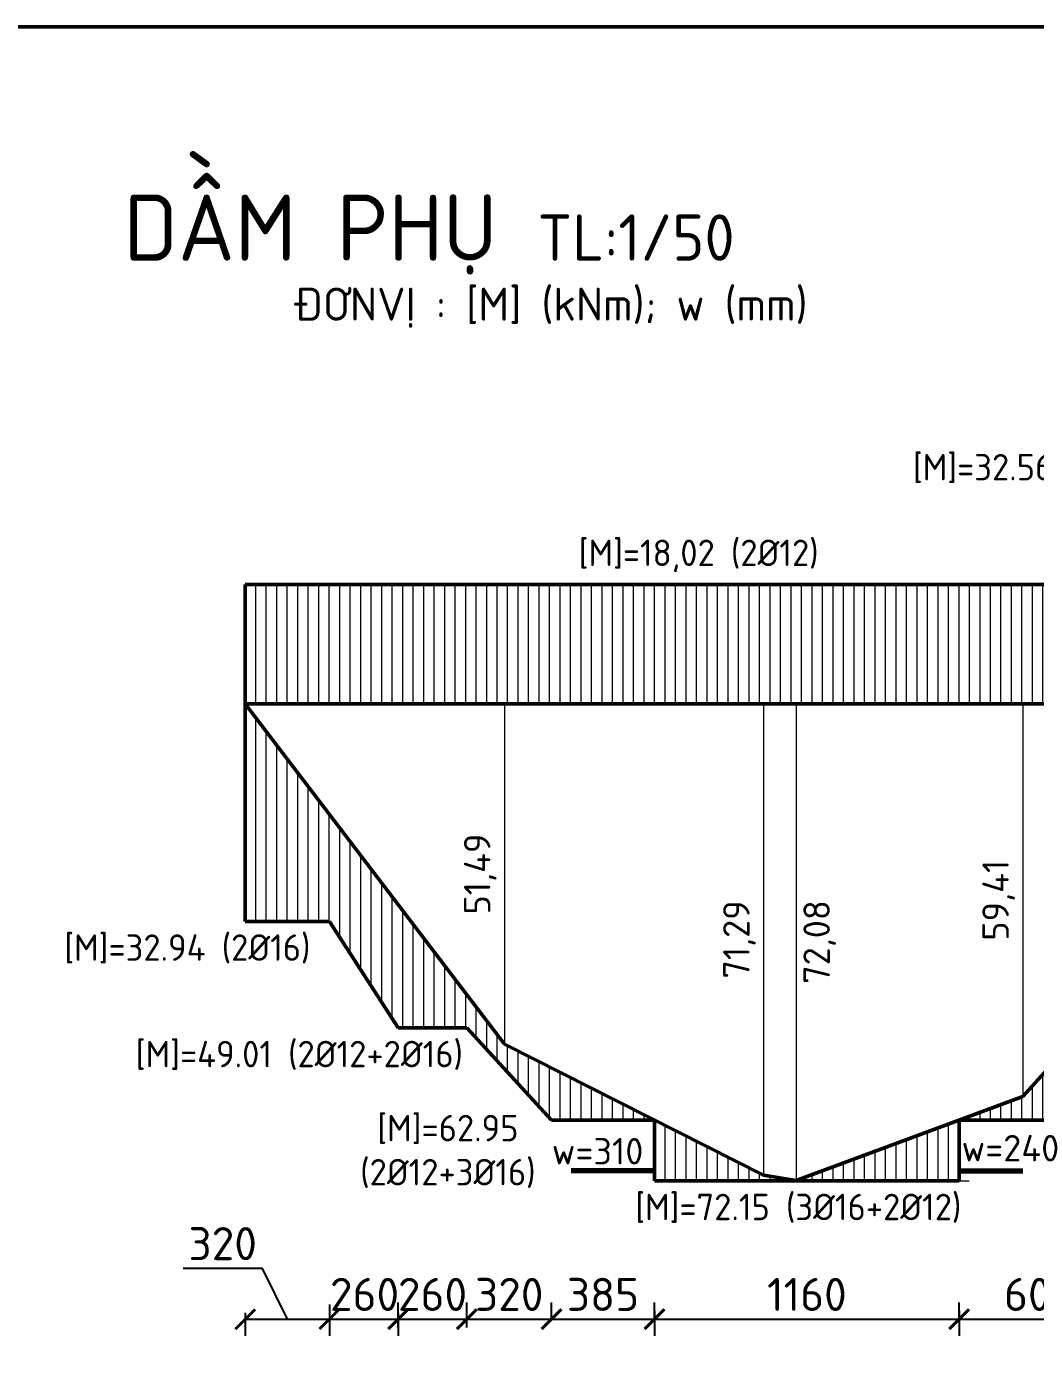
# Model space of a CAD drawing. Header units: millimetres. Extents: x 0 to 4970, y -594 to 1412.
# Drawn here: x 337.1 to 413.3, y 482.2 to 584 of the extents above; entities that cross this region are included whole.
import ezdxf

# ---------------------------------------------------------------- set-up
doc = ezdxf.new("R2010")
doc.units = ezdxf.units.MM
doc.header["$LTSCALE"] = 0.35
doc.header["$PDMODE"] = 3
doc.layers.get('0').update_dxf_attribs({"lineweight": 50})
for name, color, linetype, lineweight in [('Cotthepcat', 3, 'Continuous', 70), ('DuongBaoBieuDo', 2, 'Continuous', 50), ('Kich Thuoc', 1, 'Continuous', 20), ('Ky Hieu', 4, 'Continuous', 20), ('Text', 40, 'Continuous', 20)]:
    doc.layers.add(name, color=color, linetype=linetype, lineweight=lineweight)
doc.styles.get("Standard").update_dxf_attribs({"font": 'isocpeur.ttf'})
doc.styles.add('VN', font='')
doc.styles.get('VN').set_extended_font_data('TCVN 7284')
doc.dimstyles.new('Dim50', dxfattribs={"dimtxt": 2.5, "dimasz": 1.5, "dimexe": 1.25, "dimexo": 0.625, "dimtad": 1, "dimlfac": 50, "dimtxsty": 'Standard', "dimblk": 'ARCHTICK', "dimcen": 2.5, "dimadec": 0, "dimazin": 0, "dimtfac": 1, "dimtmove": 0, "dimatfit": 3, "dimfxl": 1, "dimarcsym": 0})
doc.dimstyles.new('Dim50KT', dxfattribs={"dimtxt": 2.5, "dimasz": 1.5, "dimexe": 1.25, "dimexo": 0.625, "dimtad": 1, "dimlfac": 50, "dimtxsty": 'Standard', "dimblk": 'ARCHTICK', "dimcen": 2.5, "dimse1": 1, "dimse2": 1, "dimsd1": 1, "dimsd2": 1, "dimadec": 0, "dimazin": 0, "dimtfac": 1, "dimtmove": 0, "dimatfit": 3, "dimfxl": 1, "dimarcsym": 0})
doc.dimstyles.new('DimBDB2', dxfattribs={"dimtxt": 2, "dimasz": 1.5, "dimexe": 1.25, "dimexo": 0.625, "dimtad": 1, "dimlfac": 2, "dimtxsty": 'Standard', "dimblk": 'ARCHTICK', "dimcen": 2.5, "dimse1": 1, "dimse2": 1, "dimsd1": 1, "dimsd2": 1, "dimadec": 0, "dimazin": 0, "dimtfac": 1, "dimtmove": 0, "dimatfit": 3, "dimfxl": 1, "dimarcsym": 0})
pattern_1 = [(90, (-2620.5939, 52.74855), (-0.79375, 5e-17), [])]

# ---------------------------------------------------------------- blocks, each defined once
blk = doc.blocks.new('*D1540')
at = {"layer": 'Defpoints', "color": 0}
for p in [(373.19, 532.82), (373.19, 507.07), (373.19, 507.07)]:
    blk.add_point(p, dxfattribs=at)
at = {"layer": 'Kich Thuoc', "color": 0, "insert": (371.36, 519.94), "char_height": 2, "attachment_point": 5, "rotation": 90}
blk.add_mtext('51,49', dxfattribs=at)
blk = doc.blocks.new('_ArchTick')
at = {"color": 0, "linetype": 'ByBlock', "const_width": 0.15}
blk.add_lwpolyline([(-0.5, -0.5), (0.5, 0.5)], dxfattribs=at)
blk = doc.blocks.new('*D1541')
at = {"layer": 'Defpoints', "color": 0}
for p in [(392.79, 532.82), (392.79, 497.17), (392.79, 497.17)]:
    blk.add_point(p, dxfattribs=at)
at = {"layer": 'Kich Thuoc', "color": 0, "insert": (390.96, 514.99), "char_height": 2, "attachment_point": 5, "rotation": 90}
blk.add_mtext('71,29', dxfattribs=at)
blk = doc.blocks.new('*D1542')
at = {"layer": 'Defpoints', "color": 0}
for p in [(395.24, 532.82), (395.24, 496.78), (398.86, 496.78)]:
    blk.add_point(p, dxfattribs=at)
at = {"layer": 'Kich Thuoc', "color": 0, "insert": (397.03, 514.8), "char_height": 2, "attachment_point": 5, "rotation": 90}
blk.add_mtext('72,08', dxfattribs=at)
blk = doc.blocks.new('*D1543')
at = {"layer": 'Defpoints', "color": 0}
for p in [(412.39, 532.82), (412.39, 503.11), (412.39, 503.11)]:
    blk.add_point(p, dxfattribs=at)
at = {"layer": 'Kich Thuoc', "color": 0, "insert": (410.56, 517.96), "char_height": 2, "attachment_point": 5, "rotation": 90}
blk.add_mtext('59,41', dxfattribs=at)
blk = doc.blocks.new('*D1449')
at = {"layer": 'Defpoints', "color": 0}
for p in [(359.95, 488.02), (365.15, 487.39), (365.15, 486.28)]:
    blk.add_point(p, dxfattribs=at)
at = {"layer": 'Kich Thuoc', "color": 0, "lineweight": -2}
for p, q in [((359.95, 487.39), (359.95, 485.03)), ((365.15, 486.77), (365.15, 485.03)), ((359.95, 486.28), (365.15, 486.28))]:
    blk.add_line(p, q, dxfattribs=at)
at = {"layer": 'Kich Thuoc', "color": 0, "lineweight": -2, "xscale": 1.5, "yscale": 1.5, "zscale": 1.5, "rotation": 180}
blk.add_blockref('_ArchTick', (359.95, 486.28), dxfattribs=at)
at = {"layer": 'Kich Thuoc', "color": 0, "lineweight": -2, "xscale": 1.5, "yscale": 1.5, "zscale": 1.5}
blk.add_blockref('_ArchTick', (365.15, 486.28), dxfattribs=at)
at = {"layer": 'Kich Thuoc', "color": 0, "insert": (362.61, 488.15), "char_height": 2.5, "attachment_point": 5}
blk.add_mtext('260', dxfattribs=at)
blk = doc.blocks.new('*D1466')
at = {"layer": 'Defpoints', "color": 0}
for p in [(370.35, 486.28), (365.15, 485.03), (370.35, 485.03)]:
    blk.add_point(p, dxfattribs=at)
at = {"layer": 'Kich Thuoc', "color": 0, "lineweight": -2}
for p, q in [((365.15, 485.65), (365.15, 487.53)), ((370.35, 485.65), (370.35, 487.53)), ((365.15, 486.28), (370.35, 486.28))]:
    blk.add_line(p, q, dxfattribs=at)
at = {"layer": 'Kich Thuoc', "color": 0, "lineweight": -2, "xscale": 1.5, "yscale": 1.5, "zscale": 1.5, "rotation": 180}
blk.add_blockref('_ArchTick', (365.15, 486.28), dxfattribs=at)
at = {"layer": 'Kich Thuoc', "color": 0, "lineweight": -2, "xscale": 1.5, "yscale": 1.5, "zscale": 1.5}
blk.add_blockref('_ArchTick', (370.35, 486.28), dxfattribs=at)
at = {"layer": 'Kich Thuoc', "color": 0, "insert": (367.75, 488.15), "char_height": 2.5, "attachment_point": 5}
blk.add_mtext('260', dxfattribs=at)
blk = doc.blocks.new('*D1467')
at = {"layer": 'Defpoints', "color": 0}
for p in [(370.35, 485.65), (376.75, 486.28), (376.75, 485.65)]:
    blk.add_point(p, dxfattribs=at)
at = {"layer": 'Kich Thuoc', "color": 0, "lineweight": -2}
for p, q in [((370.35, 486.28), (370.35, 487.53)), ((376.75, 486.28), (376.75, 487.53)), ((370.35, 486.28), (376.75, 486.28))]:
    blk.add_line(p, q, dxfattribs=at)
at = {"layer": 'Kich Thuoc', "color": 0, "lineweight": -2, "xscale": 1.5, "yscale": 1.5, "zscale": 1.5, "rotation": 180}
blk.add_blockref('_ArchTick', (370.35, 486.28), dxfattribs=at)
at = {"layer": 'Kich Thuoc', "color": 0, "lineweight": -2, "xscale": 1.5, "yscale": 1.5, "zscale": 1.5}
blk.add_blockref('_ArchTick', (376.75, 486.28), dxfattribs=at)
at = {"layer": 'Kich Thuoc', "color": 0, "insert": (373.55, 488.15), "char_height": 2.5, "attachment_point": 5}
blk.add_mtext('320', dxfattribs=at)
blk = doc.blocks.new('*D1468')
at = {"layer": 'Defpoints', "color": 0}
for p in [(353.59, 487.39), (359.95, 487.03), (359.95, 486.28)]:
    blk.add_point(p, dxfattribs=at)
at = {"layer": 'Kich Thuoc', "color": 0, "lineweight": -2}
for p, q in [((354.88, 490.11), (348.88, 490.11)), ((356.77, 486.28), (354.88, 490.11)), ((353.59, 486.77), (353.59, 485.03)), ((353.59, 486.28), (359.95, 486.28)), ((359.95, 486.4), (359.95, 485.03))]:
    blk.add_line(p, q, dxfattribs=at)
at = {"layer": 'Kich Thuoc', "color": 0, "lineweight": -2, "xscale": 1.5, "yscale": 1.5, "zscale": 1.5, "rotation": 180}
blk.add_blockref('_ArchTick', (353.59, 486.28), dxfattribs=at)
at = {"layer": 'Kich Thuoc', "color": 0, "lineweight": -2, "xscale": 1.5, "yscale": 1.5, "zscale": 1.5}
blk.add_blockref('_ArchTick', (359.95, 486.28), dxfattribs=at)
at = {"layer": 'Kich Thuoc', "color": 0, "insert": (351.88, 491.99), "char_height": 2.5, "attachment_point": 5}
blk.add_mtext('320', dxfattribs=at)
blk = doc.blocks.new('*D1522')
at = {"layer": 'Defpoints', "color": 0}
for p in [(405.63, 497.59), (418.03, 497.59), (418.03, 497.59)]:
    blk.add_point(p, dxfattribs=at)
at = {"layer": 'Kich Thuoc', "color": 0, "insert": (411.45, 499.21), "char_height": 2.5, "attachment_point": 5}
blk.add_mtext('{\\H0.8x;w=240}', dxfattribs=at)
blk = doc.blocks.new('*D1523')
at = {"layer": 'Defpoints', "color": 0}
for p in [(376.93, 497.36), (383.53, 497.36), (383.53, 497.36)]:
    blk.add_point(p, dxfattribs=at)
at = {"layer": 'Kich Thuoc', "color": 0, "insert": (380.23, 498.98), "char_height": 2.5, "attachment_point": 5}
blk.add_mtext('{\\H0.8x;w=310}', dxfattribs=at)
blk = doc.blocks.new('*D1431')
at = {"layer": 'Defpoints', "color": 0}
for p in [(384.54, 487.53), (376.75, 485.65), (384.54, 486.28)]:
    blk.add_point(p, dxfattribs=at)
at = {"layer": 'Kich Thuoc', "color": 0, "lineweight": -2}
for p, q in [((376.75, 486.28), (376.75, 487.53)), ((384.54, 486.9), (384.54, 485.03)), ((376.75, 486.28), (384.54, 486.28))]:
    blk.add_line(p, q, dxfattribs=at)
at = {"layer": 'Kich Thuoc', "color": 0, "lineweight": -2, "xscale": 1.5, "yscale": 1.5, "zscale": 1.5, "rotation": 180}
blk.add_blockref('_ArchTick', (376.75, 486.28), dxfattribs=at)
at = {"layer": 'Kich Thuoc', "color": 0, "lineweight": -2, "xscale": 1.5, "yscale": 1.5, "zscale": 1.5}
blk.add_blockref('_ArchTick', (384.54, 486.28), dxfattribs=at)
at = {"layer": 'Kich Thuoc', "color": 0, "insert": (380.64, 488.15), "char_height": 2.5, "attachment_point": 5}
blk.add_mtext('385', dxfattribs=at)
blk = doc.blocks.new('*D1432')
at = {"layer": 'Defpoints', "color": 0}
for p in [(384.54, 485.65), (407.58, 486.28), (407.58, 485.65)]:
    blk.add_point(p, dxfattribs=at)
at = {"layer": 'Kich Thuoc', "color": 0, "lineweight": -2}
for p, q in [((384.54, 486.28), (384.54, 487.53)), ((407.58, 486.28), (407.58, 487.53)), ((384.54, 486.28), (407.58, 486.28))]:
    blk.add_line(p, q, dxfattribs=at)
at = {"layer": 'Kich Thuoc', "color": 0, "lineweight": -2, "xscale": 1.5, "yscale": 1.5, "zscale": 1.5, "rotation": 180}
blk.add_blockref('_ArchTick', (384.54, 486.28), dxfattribs=at)
at = {"layer": 'Kich Thuoc', "color": 0, "lineweight": -2, "xscale": 1.5, "yscale": 1.5, "zscale": 1.5}
blk.add_blockref('_ArchTick', (407.58, 486.28), dxfattribs=at)
at = {"layer": 'Kich Thuoc', "color": 0, "insert": (396.06, 488.15), "char_height": 2.5, "attachment_point": 5}
blk.add_mtext('1160', dxfattribs=at)
blk = doc.blocks.new('*D1433')
at = {"layer": 'Defpoints', "color": 0}
for p in [(407.58, 487.53), (419.69, 487.53), (419.69, 486.28)]:
    blk.add_point(p, dxfattribs=at)
at = {"layer": 'Kich Thuoc', "color": 0, "lineweight": -2}
for p, q in [((407.58, 486.9), (407.58, 485.03)), ((419.69, 486.9), (419.69, 485.03)), ((407.58, 486.28), (419.69, 486.28))]:
    blk.add_line(p, q, dxfattribs=at)
at = {"layer": 'Kich Thuoc', "color": 0, "lineweight": -2, "xscale": 1.5, "yscale": 1.5, "zscale": 1.5, "rotation": 180}
blk.add_blockref('_ArchTick', (407.58, 486.28), dxfattribs=at)
at = {"layer": 'Kich Thuoc', "color": 0, "lineweight": -2, "xscale": 1.5, "yscale": 1.5, "zscale": 1.5}
blk.add_blockref('_ArchTick', (419.69, 486.28), dxfattribs=at)
at = {"layer": 'Kich Thuoc', "color": 0, "insert": (413.64, 488.15), "char_height": 2.5, "attachment_point": 5}
blk.add_mtext('605', dxfattribs=at)

msp = doc.modelspace()

# ---------------------------------------------------------------- hatches: boundary and pattern name
at = {"layer": 'Ky Hieu'}
h = msp.add_hatch(dxfattribs=at)
h.set_pattern_fill('LINE', color=256, scale=0.25, angle=90, style=0)
h.set_pattern_definition(pattern_1)
h.paths.add_polyline_path([(451.586868, 561.136868), (451.586868, 561.466868), (446.21591, 561.466868), (446.21591, 555.533629)])
h.paths.add_polyline_path([(446.180673, 555.496868), (435.730863, 555.496868), (430.530863, 549.096868), (426.088741, 549.096868), (419.688741, 541.826868), (353.586868, 541.826868), (353.586868, 532.816868), (424.440868, 532.816868)])
h = msp.add_hatch(dxfattribs=at)
h.set_pattern_fill('LINE', color=256, scale=0.25, angle=90, style=0)
h.set_pattern_definition(pattern_1)
h.paths.add_polyline_path([(555.586868, 532.816868), (540.886868, 532.816868), (535.986868, 525.686868), (523.167676, 515.326868), (529.439276, 515.326868), (535.815775, 523.466868), (555.586868, 523.466868)])
h.paths.add_polyline_path([(523.167676, 515.326868), (516.386868, 509.846868), (506.586868, 508.061868), (496.786868, 509.846868), (490.00606, 515.326868), (490.00606, 507.306868), (523.167676, 507.306868)])
h.paths.add_polyline_path([(477.186868, 525.686868), (472.286868, 532.816868), (457.586868, 532.816868), (457.586868, 523.466868), (479.184752, 523.466868), (485.561251, 515.326868), (490.00606, 515.326868)])
h.paths.add_polyline_path([(451.586868, 532.816868), (436.886868, 532.816868), (431.986868, 524.896868), (412.386868, 503.111868), (407.58162, 501.336868), (419.688741, 501.336868), (426.088741, 508.316868), (430.530863, 508.316868), (435.730863, 516.346868), (451.586868, 516.346868)])
h.paths.add_polyline_path([(407.58162, 501.336868), (395.236868, 496.776868), (392.786868, 497.171868), (384.54101, 501.336868), (384.54101, 496.736868), (407.58162, 496.736868)])
h.paths.add_polyline_path([(373.186868, 507.071868), (353.586868, 532.816868), (353.586868, 516.346868), (359.947909, 516.346868), (365.147909, 508.316868), (370.347909, 508.316868), (376.747909, 501.336868), (384.54101, 501.336868)])

# ---------------------------------------------------------------- linework, layer by layer
msp.add_lwpolyline([(20, 10), (830, 10), (830, 584), (20, 584)], close=True)
at = {"layer": 'Cotthepcat'}
for p, q in [((384.424771, 497.50871), (378.224771, 497.50871)), ((407.58162, 497.50871), (412.38162, 497.50871))]:
    msp.add_line(p, q, dxfattribs=at)
at = {"layer": 'DuongBaoBieuDo'}
for p, q in [((353.586868, 541.826868), (419.688741, 541.826868)), ((419.688741, 541.826868), (353.586868, 541.826868)), ((353.586868, 541.826868), (353.586868, 532.816868)), ((353.586868, 532.816868), (353.586868, 516.346868)), ((353.586868, 532.816868), (373.186868, 507.071868)), ((353.586868, 532.816868), (353.586868, 516.346868)), ((412.386868, 503.111868), (431.986868, 524.896868)), ((353.586868, 516.346868), (359.947909, 516.346868)), ((359.947909, 516.346868), (365.147909, 508.316868)), ((365.147909, 508.316868), (370.347909, 508.316868)), ((370.347909, 508.316868), (376.747909, 501.336868)), ((373.186868, 507.071868), (392.786868, 497.171868)), ((395.236868, 496.776868), (412.386868, 503.111868)), ((376.747909, 501.336868), (384.54101, 501.336868)), ((384.54101, 501.336868), (384.54101, 496.736868)), ((407.58162, 501.336868), (407.58162, 496.736868)), ((407.58162, 496.736868), (407.58162, 501.336868)), ((407.58162, 501.336868), (419.688741, 501.336868)), ((392.786868, 497.171868), (395.236868, 496.776868)), ((384.54101, 496.736868), (407.58162, 496.736868))]:
    msp.add_line(p, q, dxfattribs=at)
msp.add_lwpolyline([(610.586868, 535.391868), (600.786868, 535.391868), (581.186868, 542.876868), (561.586868, 557.571868), (555.586868, 557.571868), (535.986868, 543.631868), (516.386868, 536.616868), (496.786868, 537.766868), (477.186868, 544.816868), (457.586868, 561.136868), (451.586868, 561.136868), (424.440868, 532.816868), (353.586868, 532.816868)], dxfattribs=at)
at = {"layer": 'Kich Thuoc'}
msp.add_line((353.586868, 532.816868), (457.586868, 532.816868), dxfattribs=at)
at = {"layer": 'Ky Hieu'}
for p, q in [((373.186868, 507.071868), (353.586868, 532.816868)), ((373.186868, 532.816868), (373.186868, 507.071868)), ((392.786868, 532.816868), (392.786868, 497.171868)), ((395.236868, 532.816868), (395.236868, 496.776868)), ((412.386868, 532.816868), (412.386868, 503.111868)), ((431.986868, 524.896868), (412.386868, 503.111868)), ((373.186868, 507.071868), (392.786868, 497.171868)), ((395.236868, 496.776868), (412.386868, 503.111868)), ((392.786868, 497.171868), (395.236868, 496.776868)), ((389.013868, 496.736868), (408.322488, 496.736868))]:
    msp.add_line(p, q, dxfattribs=at)

# ---------------------------------------------------------------- texts
at = {"layer": 'Text', "style": 'VN'}
for s, insert, char_height, width, attachment_point in [('^IDẦM PHỤ {\\H0.7x;TL:1/50}', (365.979723, 565.273734), 5, 119.00779123, 8), ('ĐƠNVỊ : [M] (kNm); w (mm)', (376.687599, 562.76974), 2.5, 43.36754411, 5), ('[M]=32.56 (1%%C16+2%%C12)', (416.428218, 550.606425), 2, 26.17992641, 5), ('[M]=18,02 (2%%C12)', (387.874265, 543.997827), 2, 21.56272033, 5), ('[M]=32.94 (2%%C16)', (349.210339, 514.277525), 2, 19.68001066, 5), ('[M]=49.01 (2%%C12+2%%C16)', (357.680084, 506.226399), 2, 26.50676854, 5), ('[M]=62.95 \\P(2%%C12+3%%C16)', (368.912422, 498.962965), 2, 18.21128727, 5), ('[M]=72.15 (3%%C16+2%%C12)', (395.407569, 494.663193), 2, 26.69366199, 5)]:
    msp.add_mtext(s, dxfattribs=dict(at, insert=insert, char_height=char_height, width=width, attachment_point=attachment_point))

# ---------------------------------------------------------------- dimensions: what is measured, and where the dimension line sits
at = {"layer": 'Kich Thuoc'}
for base, p1, p2, picture, middle in [((373.186868, 507.071868), (373.186868, 532.816868), (373.186868, 507.071868), '*D1540', (371.361868, 519.944368)), ((392.786868, 497.171868), (392.786868, 532.816868), (392.786868, 497.171868), '*D1541', (390.961868, 514.994368)), ((412.386868, 503.111868), (412.386868, 532.816868), (412.386868, 503.111868), '*D1543', (410.561868, 517.964368))]:
    dim = msp.add_linear_dim(base=base, p1=p1, p2=p2, angle=90, dimstyle='DimBDB2', dxfattribs=at)
    dim.commit()
    dim.dimension.update_dxf_attribs({"geometry": picture, "text_midpoint": middle})
dim = msp.add_linear_dim(base=(398.858387, 496.776868), p1=(395.236868, 532.816868), p2=(395.236868, 496.776868), angle=90, dimstyle='DimBDB2', dxfattribs=at)
dim.commit()
dim.dimension.update_dxf_attribs({"geometry": '*D1542', "text_midpoint": (398.858387, 514.796868), "dimtype": 160})
for base, p1, p2, text, picture, middle in [((418.025768, 497.587353), (405.625768, 497.587353), (418.025768, 497.587353), '{\\H0.8x;w=240}', '*D1522', (411.445941, 497.587353)), ((383.530688, 497.357691), (376.930688, 497.357691), (383.530688, 497.357691), '{\\H0.8x;w=310}', '*D1523', (380.230688, 497.357691))]:
    dim = msp.add_linear_dim(base=base, p1=p1, p2=p2, text=text, dimstyle='Dim50KT', dxfattribs=at)
    dim.commit()
    dim.dimension.update_dxf_attribs({"geometry": picture, "text_midpoint": middle, "dimtype": 160})
dim = msp.add_linear_dim(base=(359.947909, 486.275363), p1=(353.586868, 487.391091), p2=(359.947909, 487.025363), text='320', dimstyle='Dim50', override={"dimtmove": 1}, dxfattribs=at)
dim.commit()
dim.dimension.update_dxf_attribs({"geometry": '*D1468', "text_midpoint": (354.253374, 490.112199), "dimtype": 160})
dim = msp.add_linear_dim(base=(365.147909, 486.275363), p1=(359.947909, 488.016091), p2=(365.147909, 487.391091), dimstyle='Dim50', override={"dimtmove": 1}, dxfattribs=at)
dim.commit()
dim.dimension.update_dxf_attribs({"geometry": '*D1449', "text_midpoint": (362.608674, 486.275363), "dimtype": 160})
dim = msp.add_linear_dim(base=(370.347909, 486.275363), p1=(365.147909, 485.025363), p2=(370.347909, 485.025363), dimstyle='Dim50', dxfattribs=at)
dim.commit()
dim.dimension.update_dxf_attribs({"geometry": '*D1466', "text_midpoint": (367.747909, 486.275363), "dimtype": 160})
dim = msp.add_linear_dim(base=(376.747909, 486.275363), p1=(370.347909, 485.650363), p2=(376.747909, 485.650363), dimstyle='Dim50', dxfattribs=at)
dim.commit()
dim.dimension.update_dxf_attribs({"geometry": '*D1467', "text_midpoint": (373.547909, 488.150363)})
for base, p1, p2, text, picture, middle in [((384.54101, 486.275363), (376.747909, 485.650363), (384.54101, 487.525363), '385', '*D1431', (380.64446, 488.150363)), ((407.58162, 486.275363), (384.54101, 485.650363), (407.58162, 485.650363), '1160', '*D1432', (396.061315, 488.150363))]:
    dim = msp.add_linear_dim(base=base, p1=p1, p2=p2, text=text, dimstyle='Dim50', dxfattribs=at)
    dim.commit()
    dim.dimension.update_dxf_attribs({"geometry": picture, "text_midpoint": middle})
at = {"layer": 'Kich Thuoc', "color": 1}
dim = msp.add_linear_dim(base=(419.688741, 486.275363), p1=(407.58162, 487.525363), p2=(419.688741, 487.525363), text='605', dimstyle='Dim50', dxfattribs=at)
dim.commit()
dim.dimension.update_dxf_attribs({"geometry": '*D1433', "text_midpoint": (413.63518, 488.150363)})

doc.saveas('drawing.dxf')
